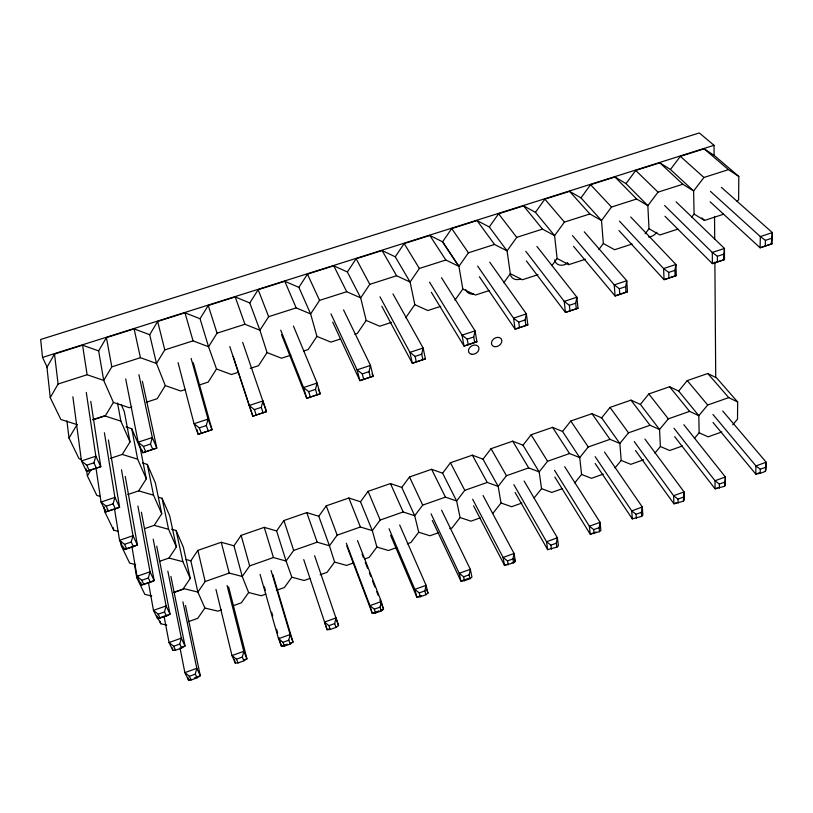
<?xml version="1.0" encoding="UTF-8"?>
<svg xmlns="http://www.w3.org/2000/svg" width="813" height="813" viewBox="0 0 813 813"><rect width="100%" height="100%" fill="white"/><g stroke="black" fill="none" stroke-linecap="round" stroke-linejoin="round"><path stroke-width="1.22" d="M691.751 217.081L694.078 214.073L693.611 190.953L670.451 169.5L680.349 156.35L704.16 148.83L714.373 155.557L738.804 176.431L738.621 199.622L737.157 201.482M615.014 467.942L621.193 460.422L619.852 443.461L601.661 417.862L610.014 407.415L630.979 400.138L640.37 404.396L648.835 393.949L669.577 386.744L678.672 391.063L687.249 380.616L707.777 373.502L716.578 377.882L737.655 401.968L737.513 419.173L732.706 424.813M710.135 201.817L760.094 247.792L765.297 245.973L765.44 240.363L760.338 236.583L710.471 191.39M713.031 422.475L755.765 474.07L760.196 473.308L760.297 469.223L755.948 465.92L712.96 414.467M765.297 245.973L771.283 243.991L772.35 232.609L721.385 187.356M760.196 473.308L765.297 471.449L766.192 462.211L722.716 411.022M772.015 243.839L772.35 232.609L760.338 236.583L760.094 247.792L772.015 243.839L771.283 243.991M674.648 436.642L715.084 488.847L724.556 486.255L725.369 476.987L683.865 424.742M665.014 216.299L712.391 263.636L723.499 259.855L724.454 248.443L676.091 201.827M635.492 450.514L673.936 503.786L683.347 501.215L684.079 491.936L644.933 439.071M595.207 463.501L632.321 518.897L641.67 516.357L641.396 512.342L642.321 507.048L604.506 452.058M618.957 230.546L664.058 279.682L675.085 275.932L674.892 270.363L675.928 264.479L630.715 216.98M554.862 477.058L590.228 534.182L599.506 531.661L599.11 527.678L600.085 522.332L564.7 466.692M573.541 246.329L615.075 295.952L626.01 292.223L625.644 286.674L626.752 280.739L584.273 231.827M515.107 492.454L547.657 549.639L556.864 547.149L556.336 543.196L557.362 537.8L524.141 481.022M526.367 260.922L565.431 312.426L576.275 308.737L575.716 303.208L576.905 297.212L536.905 246.41M473.583 505.838L504.507 565.309L513.653 562.85L512.973 558.917L514.06 553.48L483.054 495.524M432.303 520.452L460.93 581.132L464.477 580.716L470.005 578.704L469.182 574.801L470.321 569.313L441.591 510.178M479.365 276.705L515.117 329.133L525.869 325.474L525.117 319.976L526.377 313.909L489.721 262.182M390.575 535.239L416.845 597.138L420.25 596.772L425.849 594.74L424.884 590.868L426.083 585.33L399.671 524.985M431.317 292.243L464.02 346.084L474.68 342.456L473.725 336.978L475.056 330.85L441.479 277.711M346.846 546.133L372.252 613.327L375.515 613.032L381.175 610.97L380.057 607.118L381.307 601.529L357.527 540.604M381.815 306.247L412.313 363.248L422.872 359.661L421.713 354.204L423.126 348.015L392.974 293.93M335.972 627.392L334.692 623.571L336.003 617.931L324.509 622.087L327.121 629.709L330.241 629.475L335.972 627.392L338.543 625.563L336.003 617.931M332.71 322.131L359.895 380.657L370.342 377.1L368.98 371.673L370.474 365.413L343.543 309.885M260.079 574.425L278.524 638.733L281.461 646.294L284.418 646.111L290.221 644.008L288.788 640.217L290.16 634.526L271.085 570.543M281.572 334.702L306.745 398.309L317.09 394.783L315.515 389.386L317.08 383.065L293.452 326.033M215.963 589.415L231.99 655.583L235.242 663.073L238.057 662.951L243.93 660.817L242.335 657.067L243.768 651.315L227.091 585.492M179.978 647.88L184.886 672.625L188.474 680.054L191.126 679.993L197.071 677.839L195.313 674.119L196.807 668.316L182.895 601.833M262.934 400.961L266.501 411.673L263.077 412.709L261.278 407.354L262.934 400.961L249.174 405.504L229.805 346.572M170.903 576.437L185.029 646L181.634 648.002L179.764 644.079L181.329 638.154L167.834 571.122M156.726 546.133L170.029 614.201L166.462 616.102L164.49 611.955L166.116 605.909L153.21 539.161M193.281 362.72L212.041 429.752L208.311 430.9L206.289 425.575L208.026 419.112L191.126 358.452M141.401 512.2L154.175 580.584L150.425 582.382L148.342 577.992L150.029 571.803L137.905 506.032M125.253 476.448L137.387 544.995L133.444 546.661L131.239 542.017L132.997 535.696L121.503 469.802M142.397 381.297L156.807 448.095L152.753 449.345L150.496 444.05L152.326 437.516L138.921 374.702M108.414 439.955L119.582 507.251L115.426 508.775L113.078 503.847L114.918 497.383L104.399 432.78M90.771 401.409L100.782 466.692L96.401 468.054L93.912 462.8L95.832 456.184L86.28 392.415M131.828 406.967L129.419 407.75L113.424 402.435L103.718 380.423L98.647 350.901L82.57 345.179L54.512 354.041L46.951 367.303L50.243 397.598L60.843 419.488L77.377 424.711M50.243 397.598L58.089 384.021L54.512 354.041M98.647 350.901L106.422 337.639L134.115 328.889L149.683 334.712L156.492 363.472L165.303 385.596L180.781 391.023L185.547 389.468M81.32 459.406L79.044 458.725L69.024 438.075L76.737 425.097M106.422 337.639L111.798 366.846L103.718 380.423L87.123 374.742L58.089 384.021M149.683 334.712L157.661 321.45L184.998 312.812L200.049 318.726L208.555 346.745L216.512 368.99L231.471 374.508L238.524 372.212M113.424 402.435L105.507 415.545L92.611 419.742M765.297 471.449L765.948 470.371L766.192 462.211L755.948 465.92L755.765 474.07L759.159 472.841M100.385 496.428L96.838 495.432L87.377 475.9L91.168 469.69M250.282 368.38L258.514 365.698L267.05 352.588L259.926 330.241L244.947 324.265L217.061 333.178L208.555 346.745L193.037 340.86L164.785 349.905L156.492 363.472L140.436 357.69L111.798 366.846M200.049 318.726L208.24 305.475L235.221 296.948L249.784 302.944L259.926 330.241L268.646 316.684L296.166 307.883L310.637 313.95L316.938 336.409L308.208 349.509L303.574 351.023M110.385 458.369L122.245 454.437L130.019 441.896L124.308 411.622L121.33 404.772M165.303 385.596L157.173 398.716L146.31 402.252M118.251 531.387L113.688 530.167L104.725 511.682L105.964 509.7M249.784 302.944L258.158 289.702L284.804 281.288L298.889 287.365L310.637 313.95L319.55 300.393L346.704 291.715L360.677 297.873L366.185 320.424L357.273 333.523L354.875 334.306M127.834 494.507L138.667 490.859L146.32 478.827L140.243 448.197L131.767 428.736L126.015 426.876M216.512 368.99L208.179 382.1L198.646 385.199M298.889 287.365L307.456 274.123L333.757 265.821L347.375 271.979L360.677 297.873L369.793 284.326L396.592 275.759L410.077 282.009L414.813 304.651L405.717 317.751M144.877 528.541L154.226 525.34L161.746 513.796L155.354 482.881L147.316 464.416L142.499 462.943M151.736 596.01L144.816 594.354L136.747 577.708L138.058 575.716M347.375 271.979L356.124 258.758L382.09 250.546L395.25 256.796L410.077 282.009L419.376 268.463L445.829 260.008L458.837 266.339L442.526 241.786L429.823 235.465L404.173 243.575L395.25 256.796M159.46 561.356L168.982 558.053L176.37 546.956L169.704 515.828L162.061 498.288L158.576 497.271M221.421 609.902L217.904 611.152L204.896 608.043L197.884 592.098L190.842 560.787L197.874 550.381L221.248 542.271L233.961 545.787L242.233 576.478L248.626 592.535L261.258 595.736L265.892 594.09M171.584 529.222L176.086 530.472L183.352 547.159L190.262 578.439L182.996 589.11L173.728 592.372M309.855 578.46L304.123 580.492L291.857 577.21L286.085 561.031L273.442 557.545L249.662 565.889L242.233 576.478L229.205 573.074L205.161 581.519L197.884 592.098L184.47 588.785L174.043 592.453M503.765 282.751L510.31 273.696L507.068 250.871L489.314 226.969L477.048 220.577L451.723 228.575L442.618 241.786L458.928 266.339L462.821 289.082L454.965 300.149M233.961 545.787L241.136 535.371L264.255 527.352L276.603 530.95L286.085 561.031L293.666 550.431L317.172 542.18L329.438 545.767L334.61 562.047L327.029 572.352L320.159 574.791M204.896 608.043L197.752 618.327L188.281 621.691M458.928 266.339L468.42 252.813L494.528 244.459L507.068 250.871L516.733 237.355L542.515 229.114L554.588 235.607L557.108 258.514L551.936 265.546M489.314 226.969L498.582 213.778L523.592 205.872L535.432 212.335L554.588 235.607L564.425 222.101L589.882 213.961L601.508 220.536L603.337 243.514L598.825 249.54M276.603 530.95L283.93 520.523L306.786 512.596L318.777 516.275L329.438 545.767L337.171 535.157L360.403 526.997L372.303 530.665L376.897 547.047L369.173 557.362L364.407 559.059M248.626 592.535L241.329 602.829L233.128 605.746M535.432 212.335L544.862 199.155L569.567 191.35L580.99 197.884L601.508 220.536L611.518 207.041L636.65 199.002L647.849 205.648L648.987 228.707L645.166 233.727M318.777 516.275L326.247 505.849L348.858 498.003L360.494 501.763L372.303 530.665L380.179 520.046L403.157 511.977L414.701 515.727L418.725 532.22L410.86 542.535L407.323 543.795M724.556 486.255L725.379 485.107L725.369 476.987L715.013 480.737L715.084 488.847L717.371 488.013M291.857 577.21L284.418 587.504L276.308 590.39M580.99 197.884L590.584 184.714L614.984 177L625.99 183.606L647.849 205.648L658.022 192.163L682.839 184.226L693.611 190.953L703.936 177.478L728.448 169.643L738.804 176.431M360.494 501.763L368.096 491.326L390.464 483.572L401.764 487.404L414.701 515.727L422.709 505.107L445.433 497.129L456.621 500.96L460.087 517.546L452.099 527.881L449.762 528.704M625.99 183.606L635.736 170.445L659.841 162.824L670.451 169.5M401.764 487.404L409.498 476.967L431.622 469.294L442.597 473.196L456.621 500.96L464.772 490.341L487.241 482.444L498.084 486.357M442.597 473.196L450.453 462.76L472.343 455.168L482.983 459.152L498.166 486.326L501.001 503.044L492.881 513.369M483.054 459.121L491.042 448.685L512.698 441.174L523.013 445.229L539.171 471.886L541.549 488.664L534.05 498.054M523.013 445.229L531.123 434.782L552.545 427.353L562.545 431.469L579.73 457.597L581.58 474.467L574.74 482.922M498.166 486.326L506.448 475.707L528.674 467.902L539.171 471.886L547.586 461.256L569.557 453.542L579.73 457.597L588.266 446.967L610.004 439.335L619.852 443.461L628.51 432.831L650.014 425.28L659.546 429.488L660.38 446.52L654.902 453.105M562.545 431.469L570.777 421.022L591.966 413.675L601.661 417.862M694.393 438.42L699.15 432.78L698.814 415.656L689.597 411.378L668.327 418.847L659.546 429.488L640.37 404.396M683.347 501.215L684.343 500.005L684.079 491.936L673.611 495.727L673.936 503.786L676.243 502.942M737.655 401.968L728.753 397.628L707.706 405.016L698.814 415.656L678.672 391.063M641.67 516.357L642.849 515.076L642.321 507.048L631.731 510.879L632.321 518.897M599.506 531.661L600.878 530.31L600.085 522.332L589.364 526.214L590.228 534.182L596.142 532.027M556.864 547.149L558.429 545.726L557.362 537.8L546.519 541.722L547.657 549.639M513.653 562.85L515.401 561.346L514.06 553.48L503.084 557.454L504.507 565.309L506.682 564.517M470.005 578.704L471.957 577.128L470.321 569.313L459.223 573.328L460.93 581.132L468.654 578.328M425.849 594.74L428.004 593.084L426.083 585.33L414.843 589.395L416.845 597.138L421.317 595.512M381.175 610.97L383.533 609.232L381.307 601.529L369.945 605.644L372.252 613.327L379.021 610.868M290.221 644.008L293.015 642.097L272.802 574.445M243.93 660.817L246.939 658.825L228.626 586.864M197.071 677.839L200.313 675.755L185.496 605.553M96.401 468.054L86.544 471.428L81.463 460.941L72.865 396.744M152.753 449.345L142.763 452.76L138.169 442.191L125.7 378.97M194.398 677.9L200.313 675.755L196.807 668.316L184.886 672.625L189.348 676.284L195.313 674.119M244.601 659.678L246.939 658.825L243.768 651.315L231.99 655.583L236.441 659.201L242.335 657.067M290.698 642.941L293.015 642.097L290.16 634.526L278.524 638.733L282.965 642.331L288.788 640.217M324.509 622.087L328.94 625.654L334.692 623.571M346.318 543.226L369.945 605.644L374.366 609.181L380.057 607.118M389.031 528.735L414.843 589.395L419.264 592.901L424.884 590.868M431.073 513.887L459.223 573.328L463.634 576.813L469.182 574.801M472.648 499.202L503.084 557.454L507.485 560.909L512.973 558.917M513.857 484.65L546.519 541.722L550.909 545.157L556.336 543.196M554.527 470.29L589.364 526.214L593.744 529.619L599.11 527.678M595.146 456.652L631.731 510.879L636.101 514.263L641.396 512.342M634.221 441.571L673.611 495.727L677.971 499.08L683.215 497.18M674.007 428.227L715.013 480.737L719.363 484.07L724.546 482.19M760.297 469.223L765.419 467.363M190.842 679.19L188.474 680.054L187.976 677.575M287.233 644.191L281.461 646.294L279.011 637.799M329.407 628.886L327.121 629.709L303.737 559.608M381.277 610.045L383.533 609.232M512.129 562.535L515.401 561.346L514.212 559.12M208.311 430.9L198.199 434.345L194.063 423.725L178.067 362.659M256.227 414.986L252.853 416.205L249.174 405.504L254.398 409.63L256.227 414.986L263.077 412.709M164.084 616.335L169.053 642.534L173.626 646.274L179.764 644.079M181.706 647.189L185.029 646L181.329 638.154L169.053 642.534L172.844 650.37L175.517 650.197L181.634 648.002M353.675 562.87L346.521 565.421L334.61 562.047M396.714 547.576L388.451 550.503L376.897 547.047M438.095 532.85L429.935 535.757L418.725 532.22M480.188 517.881L470.961 521.163L460.087 517.546M521.885 503.054L511.621 506.712L501.072 503.013M562.484 488.623L551.763 492.434L541.549 488.664M603.266 474.121L591.478 478.308L581.58 474.467M643.611 459.772L630.776 464.335L621.193 460.422M682.351 445.991L669.658 450.514L660.38 446.52M721.832 431.957L708.123 436.835L699.15 432.78M148.525 583.023L153.474 610.36L158.169 614.191L164.49 611.955M157.478 618.642L170.029 614.201L166.116 605.909L153.474 610.36L157.478 618.642L166.462 616.102M131.869 546.387L137.001 576.336L141.818 580.269L148.342 577.992M140.801 582.596L141.238 585.096L154.175 580.584L150.029 571.803L137.001 576.336L141.238 585.096L150.425 582.382M114.531 509.029L119.552 540.299L124.511 544.324L131.239 542.017M123.637 547.098L124.043 549.578L137.387 544.995L132.997 535.696L119.552 540.299L124.043 549.578L133.444 546.661M96.036 468.298L101.036 502.048L106.137 506.184L113.078 503.847M105.802 511.905L119.582 507.251L114.918 497.383L101.036 502.048L105.802 511.905L115.426 508.775M86.198 468.928L86.544 471.428L100.782 466.692L95.832 456.184L81.463 460.941L86.717 465.178L93.912 462.8M142.265 450.26L142.763 452.76L156.807 448.095L152.326 437.516L138.169 442.191L143.413 446.398L150.496 444.05M196.909 429.447L198.199 434.345L212.041 429.752L208.026 419.112L194.063 423.725L199.297 427.882L206.289 425.575M254.398 409.63L261.278 407.354M280.729 330.139L303.513 387.547L308.716 391.642L315.515 389.386M330.982 313.93L357.09 369.844L362.283 373.899L368.98 371.673M379.986 296.826L409.925 352.375L415.118 356.399L421.713 354.204M429.538 282.141L462.038 335.149L467.211 339.133L473.725 336.978M477.648 266.075L513.531 318.157L518.694 322.1L525.117 319.976M525.757 251.258L564.232 301.399L569.385 305.312L575.716 303.208M572.504 235.628L614.252 284.865L619.384 288.747L625.644 286.674M619.476 221.146L663.601 268.554L668.723 272.406L674.892 270.363M664.617 205.526L712.29 252.467L717.401 256.278L723.489 254.266M765.44 240.363L771.446 238.372M425.412 358.909L412.313 363.248L409.925 352.375L423.126 348.015L425.412 358.909L422.872 359.661M476.936 341.795L464.02 346.084L462.038 335.149L475.056 330.85L476.936 341.795L474.68 342.456M527.861 324.905L515.117 329.133L513.531 318.157L526.377 313.909L527.861 324.905L525.869 325.474M578.002 308.259L565.431 312.426L564.232 301.399L576.905 297.212L578.002 308.259L576.275 308.737M627.473 291.826L615.075 295.952L614.252 284.865L626.752 280.739L627.473 291.826L626.01 292.223M676.294 275.617L664.058 279.682L663.601 268.554L675.928 264.479L676.294 275.617L675.085 275.932M724.474 259.621L712.391 263.636L712.29 252.467L724.454 248.443L724.474 259.621L723.499 259.855M290.8 355.179L281.511 358.208L267.05 352.588M340.505 338.991L330.911 342.11L316.938 336.409M391.52 322.375L379.691 326.226L366.185 320.424M440.697 306.349L427.841 310.536L414.813 304.651M93.149 419.752L104.867 415.931L120.852 421.114L130.019 441.896M489.324 290.536L475.483 295.038L462.912 289.072M537.952 274.692L522.434 279.743L510.31 273.696M557.108 258.514L568.805 264.642L585.309 259.266M632.067 244.032L614.608 249.723L603.337 243.514M677.951 229.083L659.841 234.987L648.987 228.707M694.078 214.073L704.525 220.425L723.611 214.205M47.439 367.73L42.53 357.425L714.017 145.314L714.099 155.466M317.09 394.783L320.21 393.838L317.08 383.065L303.513 387.547L306.745 398.309L320.21 393.838L318.279 389.153M370.342 377.1L373.167 376.246L370.474 365.413L357.09 369.844L359.895 380.657L373.167 376.246L372.069 373.97M156.848 615.817L160.679 623.723L166.767 625.095M135.619 564.608L129.653 563.094L121.157 545.574L120.365 540.696M168.982 558.053L182.864 561.671L190.262 578.439M186.086 559.537L190.842 560.787M154.226 525.34L168.586 529.304L176.37 546.956M138.667 490.859L153.535 495.188L161.746 513.796M122.245 454.437L137.651 459.182L146.32 478.827M714.017 145.314L699.322 132.946L40.65 339.478L42.53 357.425M704.16 148.83L728.448 169.643M680.349 156.35L703.936 177.478M659.841 162.824L682.839 184.226M701.873 217.894L704.525 220.425M635.736 170.445L658.022 192.163M614.984 177L636.65 199.002M590.584 184.714L611.518 207.041M569.567 191.35L589.882 213.961M707.777 373.502L728.753 397.628M544.862 199.155L564.425 222.101M687.249 380.616L707.706 405.016M523.592 205.872L542.515 229.114M669.577 386.744L689.597 411.378M567.21 262.67L568.805 264.642M648.835 393.949L668.327 418.847M498.582 213.778L516.733 237.355M630.979 400.138L650.014 425.28M477.048 220.577L494.528 244.459M610.014 407.415L628.51 432.831M591.966 413.675L610.004 439.335M451.723 228.575L468.42 252.813M570.777 421.022L588.266 446.967M429.823 235.465L445.829 260.008M552.545 427.353L569.557 453.542M531.123 434.782L547.586 461.256M404.173 243.575L419.376 268.463M512.698 441.174L528.674 467.902M382.09 250.546L396.592 275.759M491.042 448.685L506.448 475.707M472.343 455.168L487.241 482.444M356.124 258.758L369.793 284.326M450.453 462.76L464.772 490.341M333.757 265.821L346.704 291.715M431.622 469.294L445.433 497.129M86.717 465.178L89.247 470.432M106.137 506.184L108.505 511.113M124.511 544.324L126.747 548.968M141.818 580.269L143.931 584.649M158.169 614.191L160.161 618.337M173.626 646.274L175.517 650.197M189.348 676.284L191.126 679.993M409.498 476.967L422.709 505.107M307.456 274.123L319.55 300.393M390.464 483.572L403.157 511.977M426.49 589.598L428.004 593.084M236.441 659.201L238.057 662.951M143.413 446.398L145.7 451.682M284.804 281.288L296.166 307.883M368.096 491.326L380.179 520.046M348.858 498.003L360.403 526.997M362.049 554.1L363.421 557.616M365.25 562.311L367.537 568.175M369.366 572.87L370.738 576.387M372.567 581.082L374.854 586.945M376.683 591.63L378.055 595.157M379.884 599.842L383.075 608.053M258.158 289.702L268.646 316.684M282.965 642.331L284.418 646.111M199.297 427.882L201.35 433.207M326.247 505.849L337.171 535.157M235.221 296.948L244.947 324.265M306.786 512.596L317.172 542.18M242.701 342.405L266.501 411.673L252.853 416.205L233.199 356.429M314.631 555.757L338.543 625.563M328.94 625.654L330.241 629.475M283.93 520.523L293.666 550.431M208.24 305.475L217.061 333.178M264.255 527.352L273.442 557.545M374.366 609.181L375.515 613.032M308.716 391.642L310.322 397.029M264.347 586.793L265.394 590.441M271.684 612.291L272.731 615.939M276.572 629.292L277.619 632.941M184.998 312.812L193.037 340.86M241.136 535.371L249.662 565.889M221.248 542.271L229.205 573.074M419.264 592.901L420.25 596.772M362.283 373.899L363.675 379.315M157.661 321.45L164.785 349.905M234.347 659.394L235.242 663.073M197.874 550.381L205.161 581.519M134.115 328.889L140.436 357.69M176.086 530.472L182.864 561.671M463.634 576.813L464.477 580.716M415.118 356.399L416.297 361.846M162.061 498.288L168.586 529.304M147.316 464.416L153.535 495.188M131.767 428.736L137.651 459.182M172.366 647.9L172.844 650.37M160.222 621.264L160.679 623.723M117.56 403.096L120.852 421.114M507.485 560.909L508.186 564.842M467.211 339.133L468.186 344.61M134.44 564.232L136.747 577.708M113.312 527.739L113.688 530.167M82.57 345.179L87.123 374.742M103.993 506.845L104.725 511.682M550.909 545.157L551.458 549.121M518.694 322.1L519.477 327.598M86.686 470.92L87.377 475.9M66.89 420.829L69.024 438.075M593.744 529.619L594.161 533.613M569.385 305.312L569.964 310.84M636.101 514.263L636.386 518.277M619.384 288.747L619.78 294.296M677.971 499.08L678.123 503.115M668.723 272.406L668.936 277.975M714.546 216.38L714.708 239.225M714.881 262.06L715.725 377.547M717.401 256.278L717.432 261.867M719.363 484.07L719.383 488.125M567.698 263.066A9.675 7.48 -39.6 0 1 554.74 259.723M520.35 279.103A9.675 7.602 -37.3 0 1 510.361 274.123M473.42 294.103A9.695 7.734 -34.5 0 1 465.697 289.692M656.884 232.294A9.685 7.205 -43.3 0 1 648.713 237.04M471.764 354.316A5.589 4.299 -31.8 0 0 478.928 347.954A5.589 4.299 -31.8 0 0 470.473 346.755A5.589 4.299 -31.8 0 0 471.764 354.316M494.67 346.673A5.579 4.268 -33.1 0 0 501.845 340.332A5.579 4.268 -33.1 0 0 493.491 339.102A5.579 4.268 -33.1 0 0 494.67 346.673"/></g></svg>
